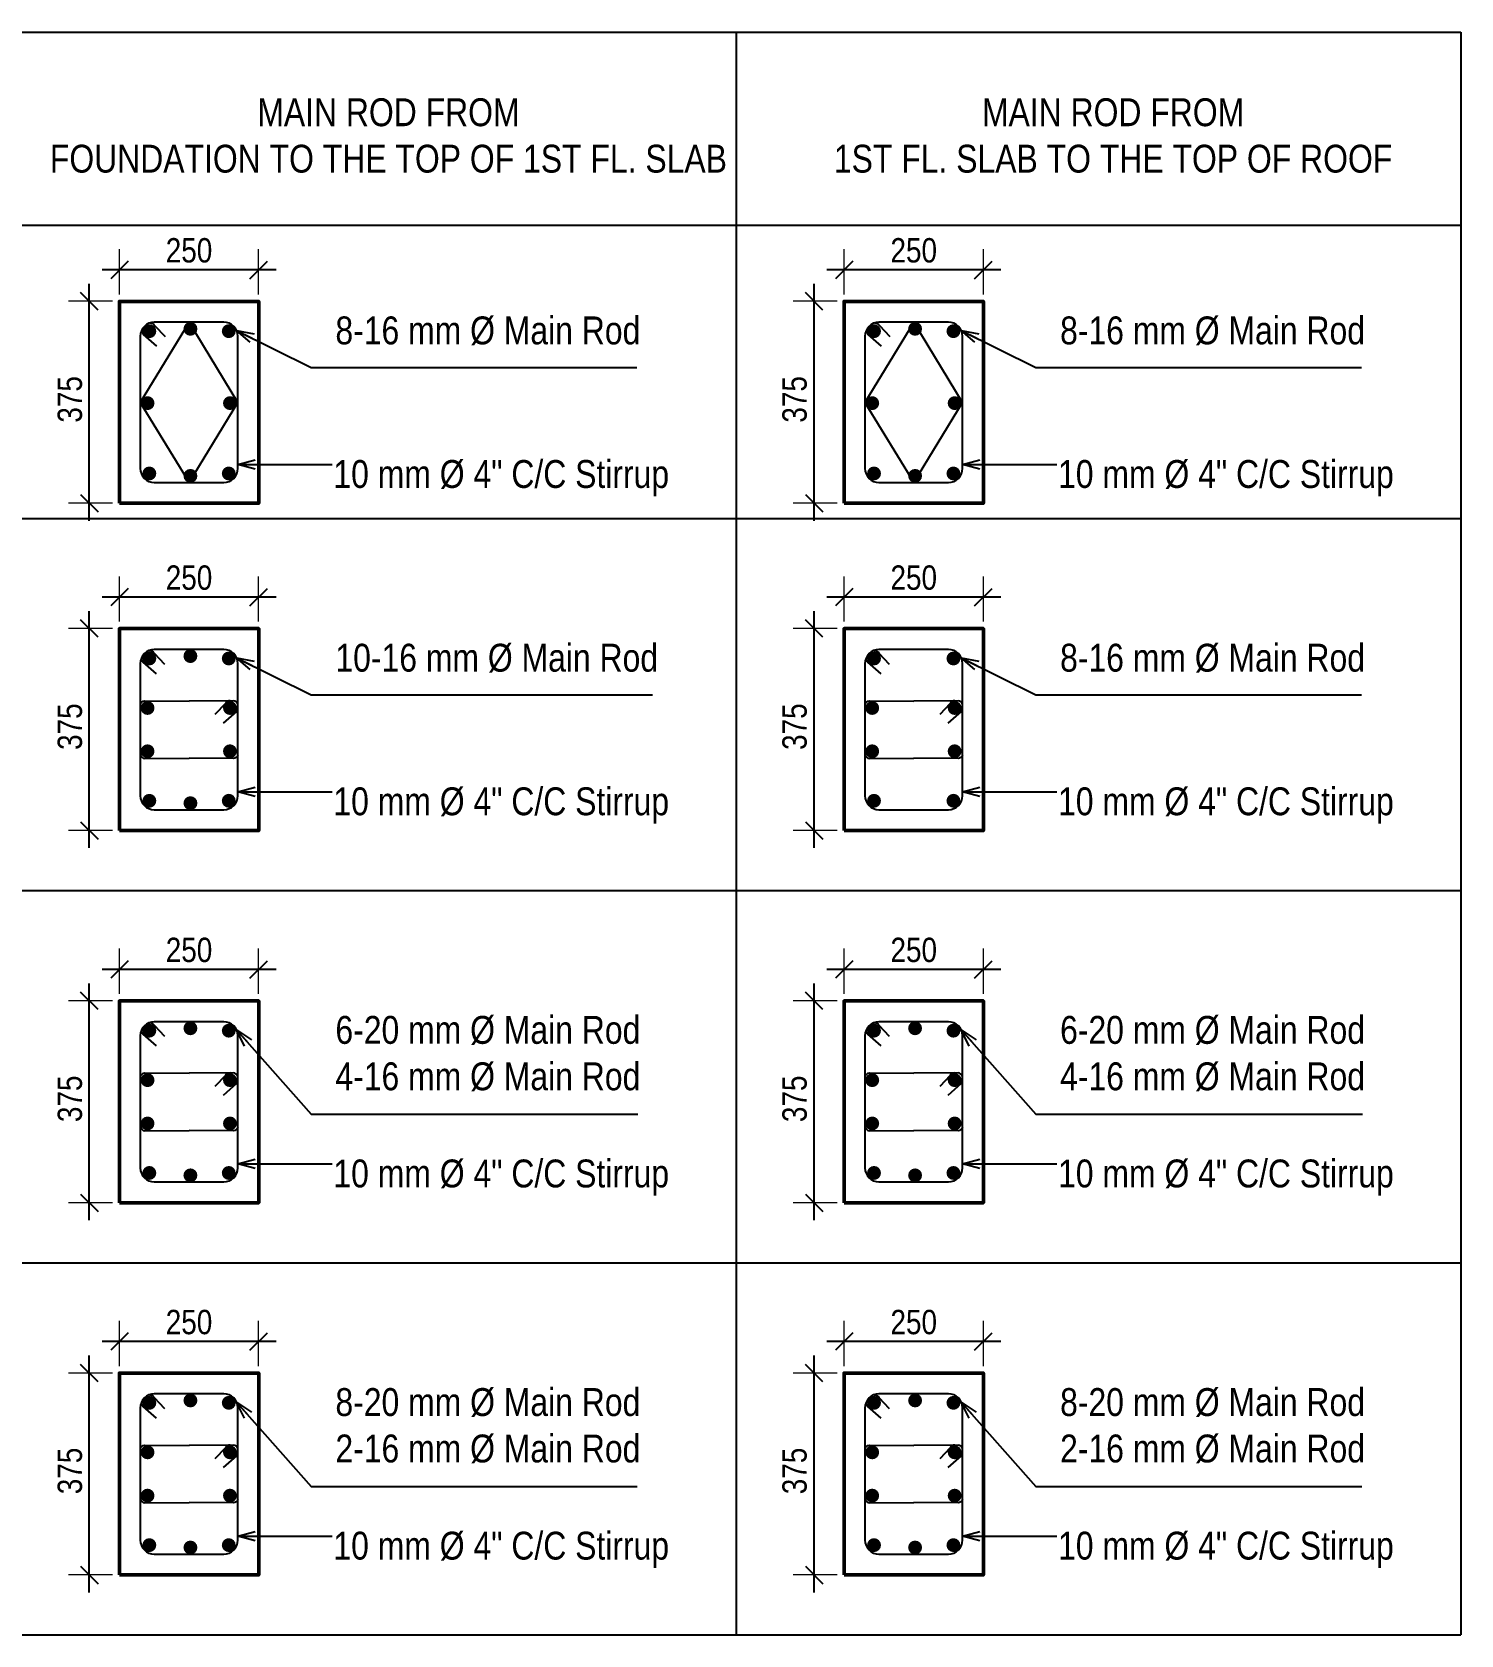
# Model space of a CAD drawing. Header units: inches. Extents: x -4010 to 65129, y -40138 to -1318.
# Drawn here: x 46991.6 to 47094.3, y -39032.2 to -38917.2 of the extents above; entities that cross this region are included whole.
import ezdxf

# ---------------------------------------------------------------- set-up
doc = ezdxf.new("R2010")
doc.units = ezdxf.units.IN
doc.header["$MEASUREMENT"] = 0
doc.header["$PDMODE"] = 99
doc.layers.add('Column', color=2, linetype='Continuous', lineweight=50)
doc.layers.add('DIM', color=7, linetype='Continuous', lineweight=15)
doc.layers.add('Rod', color=1, linetype='Continuous')
doc.layers.add('TEX', color=7, linetype='Continuous')
doc.styles.get("Standard").update_dxf_attribs({"font": 'ARIALN.TTF'})
doc.dimstyles.new('_20', dxfattribs={"dimscale": 0.25, "dimtxt": 7, "dimasz": 5, "dimexe": 6, "dimexo": 2, "dimgap": 2, "dimtad": 1, "dimdec": 1, "dimzin": 3, "dimdsep": 46, "dimlunit": 4, "dimtxsty": 'Standard', "dimblk": 'OBLIQUE', "dimcen": 0, "dimdle": 5, "dimclrt": 7, "dimazin": 0, "dimtfac": 0.0375, "dimtdec": 1, "dimtofl": 0, "dimtmove": 0, "dimatfit": 3, "dimldrblk": 'OPEN30', "dimfxl": 6, "dimtvp": 0.8, "dimtolj": 1, "dimtzin": 0, "dimlwe": -1, "dimarcsym": 0})

# ---------------------------------------------------------------- blocks, each defined once
blk = doc.blocks.new('_Oblique')
at = {"color": 0, "linetype": 'ByBlock', "lineweight": -2}
blk.add_line((-0.5, -0.5), (0.5, 0.5), dxfattribs=at)
blk = doc.blocks.new('*D1413')
at = {"layer": 'Defpoints', "color": 0}
for p in [(46995.76, -38959.99), (46997.92, -38959.99), (46997.92, -38974.49)]:
    blk.add_point(p, dxfattribs=at)
at = {"layer": 'DIM', "color": 0, "lineweight": -2}
blk.add_line((46995.76, -38975.74), (46995.76, -38958.74), dxfattribs=at)
at = {"layer": 'DIM', "color": 0}
for p, q in [((46997.42, -38959.99), (46994.26, -38959.99)), ((46997.42, -38974.49), (46994.26, -38974.49))]:
    blk.add_line(p, q, dxfattribs=at)
at = {"layer": 'DIM', "color": 0, "lineweight": -2, "xscale": 1.25, "yscale": 1.25, "zscale": 1.25}
for p, rotation in [((46995.76, -38959.99), 90), ((46995.76, -38974.49), 270)]:
    blk.add_blockref('_Oblique', p, dxfattribs=dict(at, rotation=rotation))
at = {"layer": 'DIM', "color": 7, "insert": (46994.37, -38967.03), "char_height": 1.75, "attachment_point": 5, "rotation": 90}
blk.add_mtext('\\A1;375', dxfattribs=at)
blk = doc.blocks.new('_Open30')
at = {"color": 0, "linetype": 'ByBlock', "lineweight": -2}
for p, q in [((-1, 0.268), (0, 0)), ((0, 0), (-1, -0.268)), ((0, 0), (-1, 0))]:
    blk.add_line(p, q, dxfattribs=at)
blk = doc.blocks.new('*D1425')
at = {"layer": 'Defpoints', "color": 0}
for p in [(46997.92, -38957.74), (46997.92, -38959.99), (47007.92, -38959.99)]:
    blk.add_point(p, dxfattribs=at)
at = {"layer": 'DIM', "color": 0}
for p, q in [((46997.92, -38959.49), (46997.92, -38956.24)), ((47007.92, -38959.49), (47007.92, -38956.24))]:
    blk.add_line(p, q, dxfattribs=at)
at = {"layer": 'DIM', "color": 0, "lineweight": -2}
blk.add_line((47009.17, -38957.74), (46996.67, -38957.74), dxfattribs=at)
at = {"layer": 'DIM', "color": 0, "lineweight": -2, "xscale": 1.25, "yscale": 1.25, "zscale": 1.25, "rotation": 180}
blk.add_blockref('_Oblique', (46997.92, -38957.74), dxfattribs=at)
at = {"layer": 'DIM', "color": 0, "lineweight": -2, "xscale": 1.25, "yscale": 1.25, "zscale": 1.25}
blk.add_blockref('_Oblique', (47007.92, -38957.74), dxfattribs=at)
at = {"layer": 'DIM', "color": 7, "insert": (47002.92, -38956.34), "char_height": 1.75, "attachment_point": 5}
blk.add_mtext('\\A1;250', dxfattribs=at)
blk = doc.blocks.new('*D1415')
at = {"layer": 'Defpoints', "color": 0}
for p in [(47047.81, -38959.99), (47049.97, -38959.99), (47049.97, -38974.49)]:
    blk.add_point(p, dxfattribs=at)
at = {"layer": 'DIM', "color": 0, "lineweight": -2}
blk.add_line((47047.81, -38975.74), (47047.81, -38958.74), dxfattribs=at)
at = {"layer": 'DIM', "color": 0}
for p, q in [((47049.47, -38959.99), (47046.31, -38959.99)), ((47049.47, -38974.49), (47046.31, -38974.49))]:
    blk.add_line(p, q, dxfattribs=at)
at = {"layer": 'DIM', "color": 0, "lineweight": -2, "xscale": 1.25, "yscale": 1.25, "zscale": 1.25}
for p, rotation in [((47047.81, -38959.99), 90), ((47047.81, -38974.49), 270)]:
    blk.add_blockref('_Oblique', p, dxfattribs=dict(at, rotation=rotation))
at = {"layer": 'DIM', "color": 7, "insert": (47046.42, -38967.03), "char_height": 1.75, "attachment_point": 5, "rotation": 90}
blk.add_mtext('\\A1;375', dxfattribs=at)
blk = doc.blocks.new('*D1427')
at = {"layer": 'Defpoints', "color": 0}
for p in [(47049.97, -38957.74), (47049.97, -38959.99), (47059.97, -38959.99)]:
    blk.add_point(p, dxfattribs=at)
at = {"layer": 'DIM', "color": 0}
for p, q in [((47049.97, -38959.49), (47049.97, -38956.24)), ((47059.97, -38959.49), (47059.97, -38956.24))]:
    blk.add_line(p, q, dxfattribs=at)
at = {"layer": 'DIM', "color": 0, "lineweight": -2}
blk.add_line((47061.22, -38957.74), (47048.72, -38957.74), dxfattribs=at)
at = {"layer": 'DIM', "color": 0, "lineweight": -2, "xscale": 1.25, "yscale": 1.25, "zscale": 1.25, "rotation": 180}
blk.add_blockref('_Oblique', (47049.97, -38957.74), dxfattribs=at)
at = {"layer": 'DIM', "color": 0, "lineweight": -2, "xscale": 1.25, "yscale": 1.25, "zscale": 1.25}
blk.add_blockref('_Oblique', (47059.97, -38957.74), dxfattribs=at)
at = {"layer": 'DIM', "color": 7, "insert": (47054.97, -38956.34), "char_height": 1.75, "attachment_point": 5}
blk.add_mtext('\\A1;250', dxfattribs=at)
blk = doc.blocks.new('*D1416')
at = {"layer": 'Defpoints', "color": 0}
for p in [(46995.76, -38986.72), (46997.92, -38986.72), (46997.92, -39001.22)]:
    blk.add_point(p, dxfattribs=at)
at = {"layer": 'DIM', "color": 0, "lineweight": -2}
blk.add_line((46995.76, -39002.47), (46995.76, -38985.47), dxfattribs=at)
at = {"layer": 'DIM', "color": 0}
for p, q in [((46997.42, -38986.72), (46994.26, -38986.72)), ((46997.42, -39001.22), (46994.26, -39001.22))]:
    blk.add_line(p, q, dxfattribs=at)
at = {"layer": 'DIM', "color": 0, "lineweight": -2, "xscale": 1.25, "yscale": 1.25, "zscale": 1.25}
for p, rotation in [((46995.76, -38986.72), 90), ((46995.76, -39001.22), 270)]:
    blk.add_blockref('_Oblique', p, dxfattribs=dict(at, rotation=rotation))
at = {"layer": 'DIM', "color": 7, "insert": (46994.37, -38993.75), "char_height": 1.75, "attachment_point": 5, "rotation": 90}
blk.add_mtext('\\A1;375', dxfattribs=at)
blk = doc.blocks.new('*D1428')
at = {"layer": 'Defpoints', "color": 0}
for p in [(46997.92, -38984.46), (46997.92, -38986.72), (47007.92, -38986.72)]:
    blk.add_point(p, dxfattribs=at)
at = {"layer": 'DIM', "color": 0}
for p, q in [((46997.92, -38986.22), (46997.92, -38982.96)), ((47007.92, -38986.22), (47007.92, -38982.96))]:
    blk.add_line(p, q, dxfattribs=at)
at = {"layer": 'DIM', "color": 0, "lineweight": -2}
blk.add_line((47009.17, -38984.46), (46996.67, -38984.46), dxfattribs=at)
at = {"layer": 'DIM', "color": 0, "lineweight": -2, "xscale": 1.25, "yscale": 1.25, "zscale": 1.25, "rotation": 180}
blk.add_blockref('_Oblique', (46997.92, -38984.46), dxfattribs=at)
at = {"layer": 'DIM', "color": 0, "lineweight": -2, "xscale": 1.25, "yscale": 1.25, "zscale": 1.25}
blk.add_blockref('_Oblique', (47007.92, -38984.46), dxfattribs=at)
at = {"layer": 'DIM', "color": 7, "insert": (47002.92, -38983.07), "char_height": 1.75, "attachment_point": 5}
blk.add_mtext('\\A1;250', dxfattribs=at)
blk = doc.blocks.new('*D1418')
at = {"layer": 'Defpoints', "color": 0}
for p in [(46995.76, -38936.49), (46997.92, -38936.49), (46997.92, -38950.99)]:
    blk.add_point(p, dxfattribs=at)
at = {"layer": 'DIM', "color": 0, "lineweight": -2}
blk.add_line((46995.76, -38952.24), (46995.76, -38935.24), dxfattribs=at)
at = {"layer": 'DIM', "color": 0}
for p, q in [((46997.42, -38936.49), (46994.26, -38936.49)), ((46997.42, -38950.99), (46994.26, -38950.99))]:
    blk.add_line(p, q, dxfattribs=at)
at = {"layer": 'DIM', "color": 0, "lineweight": -2, "xscale": 1.25, "yscale": 1.25, "zscale": 1.25}
for p, rotation in [((46995.76, -38936.49), 90), ((46995.76, -38950.99), 270)]:
    blk.add_blockref('_Oblique', p, dxfattribs=dict(at, rotation=rotation))
at = {"layer": 'DIM', "color": 7, "insert": (46994.37, -38943.53), "char_height": 1.75, "attachment_point": 5, "rotation": 90}
blk.add_mtext('\\A1;375', dxfattribs=at)
blk = doc.blocks.new('*D1430')
at = {"layer": 'Defpoints', "color": 0}
for p in [(46997.92, -38934.24), (46997.92, -38936.49), (47007.92, -38936.49)]:
    blk.add_point(p, dxfattribs=at)
at = {"layer": 'DIM', "color": 0}
for p, q in [((46997.92, -38935.99), (46997.92, -38932.74)), ((47007.92, -38935.99), (47007.92, -38932.74))]:
    blk.add_line(p, q, dxfattribs=at)
at = {"layer": 'DIM', "color": 0, "lineweight": -2}
blk.add_line((47009.17, -38934.24), (46996.67, -38934.24), dxfattribs=at)
at = {"layer": 'DIM', "color": 0, "lineweight": -2, "xscale": 1.25, "yscale": 1.25, "zscale": 1.25, "rotation": 180}
blk.add_blockref('_Oblique', (46997.92, -38934.24), dxfattribs=at)
at = {"layer": 'DIM', "color": 0, "lineweight": -2, "xscale": 1.25, "yscale": 1.25, "zscale": 1.25}
blk.add_blockref('_Oblique', (47007.92, -38934.24), dxfattribs=at)
at = {"layer": 'DIM', "color": 7, "insert": (47002.92, -38932.84), "char_height": 1.75, "attachment_point": 5}
blk.add_mtext('\\A1;250', dxfattribs=at)
blk = doc.blocks.new('*D1420')
at = {"layer": 'Defpoints', "color": 0}
for p in [(47047.81, -38936.49), (47049.97, -38936.49), (47049.97, -38950.99)]:
    blk.add_point(p, dxfattribs=at)
at = {"layer": 'DIM', "color": 0, "lineweight": -2}
blk.add_line((47047.81, -38952.24), (47047.81, -38935.24), dxfattribs=at)
at = {"layer": 'DIM', "color": 0}
for p, q in [((47049.47, -38936.49), (47046.31, -38936.49)), ((47049.47, -38950.99), (47046.31, -38950.99))]:
    blk.add_line(p, q, dxfattribs=at)
at = {"layer": 'DIM', "color": 0, "lineweight": -2, "xscale": 1.25, "yscale": 1.25, "zscale": 1.25}
for p, rotation in [((47047.81, -38936.49), 90), ((47047.81, -38950.99), 270)]:
    blk.add_blockref('_Oblique', p, dxfattribs=dict(at, rotation=rotation))
at = {"layer": 'DIM', "color": 7, "insert": (47046.42, -38943.53), "char_height": 1.75, "attachment_point": 5, "rotation": 90}
blk.add_mtext('\\A1;375', dxfattribs=at)
blk = doc.blocks.new('*D1432')
at = {"layer": 'Defpoints', "color": 0}
for p in [(47049.97, -38934.24), (47049.97, -38936.49), (47059.97, -38936.49)]:
    blk.add_point(p, dxfattribs=at)
at = {"layer": 'DIM', "color": 0}
for p, q in [((47049.97, -38935.99), (47049.97, -38932.74)), ((47059.97, -38935.99), (47059.97, -38932.74))]:
    blk.add_line(p, q, dxfattribs=at)
at = {"layer": 'DIM', "color": 0, "lineweight": -2}
blk.add_line((47061.22, -38934.24), (47048.72, -38934.24), dxfattribs=at)
at = {"layer": 'DIM', "color": 0, "lineweight": -2, "xscale": 1.25, "yscale": 1.25, "zscale": 1.25, "rotation": 180}
blk.add_blockref('_Oblique', (47049.97, -38934.24), dxfattribs=at)
at = {"layer": 'DIM', "color": 0, "lineweight": -2, "xscale": 1.25, "yscale": 1.25, "zscale": 1.25}
blk.add_blockref('_Oblique', (47059.97, -38934.24), dxfattribs=at)
at = {"layer": 'DIM', "color": 7, "insert": (47054.97, -38932.84), "char_height": 1.75, "attachment_point": 5}
blk.add_mtext('\\A1;250', dxfattribs=at)
blk = doc.blocks.new('*D1421')
at = {"layer": 'Defpoints', "color": 0}
for p in [(47047.81, -38986.72), (47049.97, -38986.72), (47049.97, -39001.22)]:
    blk.add_point(p, dxfattribs=at)
at = {"layer": 'DIM', "color": 0, "lineweight": -2}
blk.add_line((47047.81, -39002.47), (47047.81, -38985.47), dxfattribs=at)
at = {"layer": 'DIM', "color": 0}
for p, q in [((47049.47, -38986.72), (47046.31, -38986.72)), ((47049.47, -39001.22), (47046.31, -39001.22))]:
    blk.add_line(p, q, dxfattribs=at)
at = {"layer": 'DIM', "color": 0, "lineweight": -2, "xscale": 1.25, "yscale": 1.25, "zscale": 1.25}
for p, rotation in [((47047.81, -38986.72), 90), ((47047.81, -39001.22), 270)]:
    blk.add_blockref('_Oblique', p, dxfattribs=dict(at, rotation=rotation))
at = {"layer": 'DIM', "color": 7, "insert": (47046.42, -38993.75), "char_height": 1.75, "attachment_point": 5, "rotation": 90}
blk.add_mtext('\\A1;375', dxfattribs=at)
blk = doc.blocks.new('*D1433')
at = {"layer": 'Defpoints', "color": 0}
for p in [(47049.97, -38984.46), (47049.97, -38986.72), (47059.97, -38986.72)]:
    blk.add_point(p, dxfattribs=at)
at = {"layer": 'DIM', "color": 0}
for p, q in [((47049.97, -38986.22), (47049.97, -38982.96)), ((47059.97, -38986.22), (47059.97, -38982.96))]:
    blk.add_line(p, q, dxfattribs=at)
at = {"layer": 'DIM', "color": 0, "lineweight": -2}
blk.add_line((47061.22, -38984.46), (47048.72, -38984.46), dxfattribs=at)
at = {"layer": 'DIM', "color": 0, "lineweight": -2, "xscale": 1.25, "yscale": 1.25, "zscale": 1.25, "rotation": 180}
blk.add_blockref('_Oblique', (47049.97, -38984.46), dxfattribs=at)
at = {"layer": 'DIM', "color": 0, "lineweight": -2, "xscale": 1.25, "yscale": 1.25, "zscale": 1.25}
blk.add_blockref('_Oblique', (47059.97, -38984.46), dxfattribs=at)
at = {"layer": 'DIM', "color": 7, "insert": (47054.97, -38983.07), "char_height": 1.75, "attachment_point": 5}
blk.add_mtext('\\A1;250', dxfattribs=at)
blk = doc.blocks.new('*D1422')
at = {"layer": 'Defpoints', "color": 0}
for p in [(46995.76, -39013.44), (46997.92, -39013.44), (46997.92, -39027.94)]:
    blk.add_point(p, dxfattribs=at)
at = {"layer": 'DIM', "color": 0, "lineweight": -2}
blk.add_line((46995.76, -39029.19), (46995.76, -39012.19), dxfattribs=at)
at = {"layer": 'DIM', "color": 0}
for p, q in [((46997.42, -39013.44), (46994.26, -39013.44)), ((46997.42, -39027.94), (46994.26, -39027.94))]:
    blk.add_line(p, q, dxfattribs=at)
at = {"layer": 'DIM', "color": 0, "lineweight": -2, "xscale": 1.25, "yscale": 1.25, "zscale": 1.25}
for p, rotation in [((46995.76, -39013.44), 90), ((46995.76, -39027.94), 270)]:
    blk.add_blockref('_Oblique', p, dxfattribs=dict(at, rotation=rotation))
at = {"layer": 'DIM', "color": 7, "insert": (46994.37, -39020.47), "char_height": 1.75, "attachment_point": 5, "rotation": 90}
blk.add_mtext('\\A1;375', dxfattribs=at)
blk = doc.blocks.new('*D1434')
at = {"layer": 'Defpoints', "color": 0}
for p in [(46997.92, -39011.18), (46997.92, -39013.44), (47007.92, -39013.44)]:
    blk.add_point(p, dxfattribs=at)
at = {"layer": 'DIM', "color": 0}
for p, q in [((46997.92, -39012.94), (46997.92, -39009.68)), ((47007.92, -39012.94), (47007.92, -39009.68))]:
    blk.add_line(p, q, dxfattribs=at)
at = {"layer": 'DIM', "color": 0, "lineweight": -2}
blk.add_line((47009.17, -39011.18), (46996.67, -39011.18), dxfattribs=at)
at = {"layer": 'DIM', "color": 0, "lineweight": -2, "xscale": 1.25, "yscale": 1.25, "zscale": 1.25, "rotation": 180}
blk.add_blockref('_Oblique', (46997.92, -39011.18), dxfattribs=at)
at = {"layer": 'DIM', "color": 0, "lineweight": -2, "xscale": 1.25, "yscale": 1.25, "zscale": 1.25}
blk.add_blockref('_Oblique', (47007.92, -39011.18), dxfattribs=at)
at = {"layer": 'DIM', "color": 7, "insert": (47002.92, -39009.79), "char_height": 1.75, "attachment_point": 5}
blk.add_mtext('\\A1;250', dxfattribs=at)
blk = doc.blocks.new('*D1424')
at = {"layer": 'Defpoints', "color": 0}
for p in [(47047.81, -39013.44), (47049.97, -39013.44), (47049.97, -39027.94)]:
    blk.add_point(p, dxfattribs=at)
at = {"layer": 'DIM', "color": 0, "lineweight": -2}
blk.add_line((47047.81, -39029.19), (47047.81, -39012.19), dxfattribs=at)
at = {"layer": 'DIM', "color": 0}
for p, q in [((47049.47, -39013.44), (47046.31, -39013.44)), ((47049.47, -39027.94), (47046.31, -39027.94))]:
    blk.add_line(p, q, dxfattribs=at)
at = {"layer": 'DIM', "color": 0, "lineweight": -2, "xscale": 1.25, "yscale": 1.25, "zscale": 1.25}
for p, rotation in [((47047.81, -39013.44), 90), ((47047.81, -39027.94), 270)]:
    blk.add_blockref('_Oblique', p, dxfattribs=dict(at, rotation=rotation))
at = {"layer": 'DIM', "color": 7, "insert": (47046.42, -39020.47), "char_height": 1.75, "attachment_point": 5, "rotation": 90}
blk.add_mtext('\\A1;375', dxfattribs=at)
blk = doc.blocks.new('*D1436')
at = {"layer": 'Defpoints', "color": 0}
for p in [(47049.97, -39011.18), (47049.97, -39013.44), (47059.97, -39013.44)]:
    blk.add_point(p, dxfattribs=at)
at = {"layer": 'DIM', "color": 0}
for p, q in [((47049.97, -39012.94), (47049.97, -39009.68)), ((47059.97, -39012.94), (47059.97, -39009.68))]:
    blk.add_line(p, q, dxfattribs=at)
at = {"layer": 'DIM', "color": 0, "lineweight": -2}
blk.add_line((47061.22, -39011.18), (47048.72, -39011.18), dxfattribs=at)
at = {"layer": 'DIM', "color": 0, "lineweight": -2, "xscale": 1.25, "yscale": 1.25, "zscale": 1.25, "rotation": 180}
blk.add_blockref('_Oblique', (47049.97, -39011.18), dxfattribs=at)
at = {"layer": 'DIM', "color": 0, "lineweight": -2, "xscale": 1.25, "yscale": 1.25, "zscale": 1.25}
blk.add_blockref('_Oblique', (47059.97, -39011.18), dxfattribs=at)
at = {"layer": 'DIM', "color": 7, "insert": (47054.97, -39009.79), "char_height": 1.75, "attachment_point": 5}
blk.add_mtext('\\A1;250', dxfattribs=at)

msp = doc.modelspace()

# ---------------------------------------------------------------- hatches: boundary and pattern name
at = {"layer": 'Rod'}
for points in [[(47000.57, -38938.636, -1), (46999.57, -38938.636, -1)], [(47002.52, -38938.464, -1), (47003.52, -38938.464, -1)], [(47005.274, -38938.636, 1), (47006.274, -38938.636, 1)], [(47052.617, -38938.636, -1), (47051.617, -38938.636, -1)], [(47054.567, -38938.464, -1), (47055.567, -38938.464, -1)], [(47057.321, -38938.636, 1), (47058.321, -38938.636, 1)], [(47000.441, -38943.801, 1), (46999.441, -38943.801, 1)], [(47005.36, -38943.801, -1), (47006.36, -38943.801, -1)], [(47052.488, -38943.801, 1), (47051.488, -38943.801, 1)], [(47057.407, -38943.801, -1), (47058.407, -38943.801, -1)], [(47000.57, -38948.851, 1), (46999.57, -38948.851, 1)], [(47002.52, -38949.024, 1), (47003.52, -38949.024, 1)], [(47005.274, -38948.851, -1), (47006.274, -38948.851, -1)], [(47052.617, -38948.851, 1), (47051.617, -38948.851, 1)], [(47054.567, -38949.024, 1), (47055.567, -38949.024, 1)], [(47057.321, -38948.851, -1), (47058.321, -38948.851, -1)], [(47000.57, -38962.136, -1), (46999.57, -38962.136, -1)], [(47002.52, -38961.963, -1), (47003.52, -38961.963, -1)], [(47005.274, -38962.136, 1), (47006.274, -38962.136, 1)], [(47052.617, -38962.136, -1), (47051.617, -38962.136, -1)], [(47057.321, -38962.136, 1), (47058.321, -38962.136, 1)], [(47000.441, -38965.689, 1), (46999.441, -38965.689, 1)], [(47005.36, -38965.689, -1), (47006.36, -38965.689, -1)], [(47052.488, -38965.689, 1), (47051.488, -38965.689, 1)], [(47057.407, -38965.689, -1), (47058.407, -38965.689, -1)], [(47000.441, -38968.798, -1), (46999.441, -38968.798, -1)], [(47005.36, -38968.798, 1), (47006.36, -38968.798, 1)], [(47052.488, -38968.798, -1), (47051.488, -38968.798, -1)], [(47057.407, -38968.798, 1), (47058.407, -38968.798, 1)], [(47000.57, -38972.351, 1), (46999.57, -38972.351, 1)], [(47002.52, -38972.524, 1), (47003.52, -38972.524, 1)], [(47005.274, -38972.351, -1), (47006.274, -38972.351, -1)], [(47052.617, -38972.351, 1), (47051.617, -38972.351, 1)], [(47057.321, -38972.351, -1), (47058.321, -38972.351, -1)], [(47000.57, -38988.858, -1), (46999.57, -38988.858, -1)], [(47002.52, -38988.685, -1), (47003.52, -38988.685, -1)], [(47005.274, -38988.858, 1), (47006.274, -38988.858, 1)], [(47052.617, -38988.858, -1), (47051.617, -38988.858, -1)], [(47054.567, -38988.685, -1), (47055.567, -38988.685, -1)], [(47057.321, -38988.858, 1), (47058.321, -38988.858, 1)], [(47000.441, -38992.411, 1), (46999.441, -38992.411, 1)], [(47005.36, -38992.411, -1), (47006.36, -38992.411, -1)], [(47052.488, -38992.411, 1), (47051.488, -38992.411, 1)], [(47057.407, -38992.411, -1), (47058.407, -38992.411, -1)], [(47000.441, -38995.52, -1), (46999.441, -38995.52, -1)], [(47005.36, -38995.52, 1), (47006.36, -38995.52, 1)], [(47052.488, -38995.52, -1), (47051.488, -38995.52, -1)], [(47057.407, -38995.52, 1), (47058.407, -38995.52, 1)], [(47000.57, -38999.073, 1), (46999.57, -38999.073, 1)], [(47002.52, -38999.246, 1), (47003.52, -38999.246, 1)], [(47005.274, -38999.073, -1), (47006.274, -38999.073, -1)], [(47052.617, -38999.073, 1), (47051.617, -38999.073, 1)], [(47054.567, -38999.246, 1), (47055.567, -38999.246, 1)], [(47057.321, -38999.073, -1), (47058.321, -38999.073, -1)], [(47000.57, -39015.58, -1), (46999.57, -39015.58, -1)], [(47002.52, -39015.408, -1), (47003.52, -39015.408, -1)], [(47005.274, -39015.58, 1), (47006.274, -39015.58, 1)], [(47052.617, -39015.58, -1), (47051.617, -39015.58, -1)], [(47054.567, -39015.408, -1), (47055.567, -39015.408, -1)], [(47057.321, -39015.58, 1), (47058.321, -39015.58, 1)], [(47000.441, -39019.133, 1), (46999.441, -39019.133, 1)], [(47005.36, -39019.133, -1), (47006.36, -39019.133, -1)], [(47052.488, -39019.133, 1), (47051.488, -39019.133, 1)], [(47057.407, -39019.133, -1), (47058.407, -39019.133, -1)], [(47000.441, -39022.242, -1), (46999.441, -39022.242, -1)], [(47005.36, -39022.242, 1), (47006.36, -39022.242, 1)], [(47052.488, -39022.242, -1), (47051.488, -39022.242, -1)], [(47057.407, -39022.242, 1), (47058.407, -39022.242, 1)], [(47000.57, -39025.795, 1), (46999.57, -39025.795, 1)], [(47002.52, -39025.968, 1), (47003.52, -39025.968, 1)], [(47005.274, -39025.795, -1), (47006.274, -39025.795, -1)], [(47052.617, -39025.795, 1), (47051.617, -39025.795, 1)], [(47054.567, -39025.968, 1), (47055.567, -39025.968, 1)], [(47057.321, -39025.795, -1), (47058.321, -39025.795, -1)]]:
    msp.add_hatch(color=256, dxfattribs=at).paths.add_polyline_path(points)

# ---------------------------------------------------------------- linework, layer by layer
at = {"layer": 'Column'}
for points in [[(46997.922, -38950.994), (47007.922, -38950.994), (47007.922, -38936.494), (46997.922, -38936.494)], [(47049.969, -38950.994), (47059.969, -38950.994), (47059.969, -38936.494), (47049.969, -38936.494)], [(46997.922, -38974.493), (47007.922, -38974.493), (47007.922, -38959.993), (46997.922, -38959.993)], [(47049.969, -38974.493), (47059.969, -38974.493), (47059.969, -38959.993), (47049.969, -38959.993)], [(46997.922, -39001.216), (47007.922, -39001.216), (47007.922, -38986.716), (46997.922, -38986.716)], [(47049.969, -39001.216), (47059.969, -39001.216), (47059.969, -38986.716), (47049.969, -38986.716)], [(46997.922, -39027.938), (47007.922, -39027.938), (47007.922, -39013.438), (46997.922, -39013.438)], [(47049.969, -39027.938), (47059.969, -39027.938), (47059.969, -39013.438), (47049.969, -39013.438)]]:
    msp.add_lwpolyline(points, close=True, dxfattribs=at)
at = {"layer": 'Rod'}
for p, q in [((47002.922, -38937.994), (46999.422, -38943.744)), ((47006.422, -38943.744), (47002.922, -38937.994)), ((47054.969, -38937.994), (47051.469, -38943.744)), ((47058.469, -38943.744), (47054.969, -38937.994)), ((46999.422, -38943.744), (47002.922, -38949.494)), ((47002.922, -38949.494), (47006.422, -38943.744)), ((47051.469, -38943.744), (47054.969, -38949.494)), ((47054.969, -38949.494), (47058.469, -38943.744))]:
    msp.add_line(p, q, dxfattribs=at)
for points in [[(47000.422, -38949.494), (47005.422, -38949.494, 0.4142136), (47006.422, -38948.494), (47006.422, -38938.994, 0.4142136), (47005.422, -38937.994), (47000.422, -38937.994, 0.4142136), (46999.422, -38938.994), (46999.422, -38948.494, 0.4142136)], [(47052.469, -38949.494), (47057.469, -38949.494, 0.4142136), (47058.469, -38948.494), (47058.469, -38938.994, 0.4142136), (47057.469, -38937.994), (47052.469, -38937.994, 0.4142136), (47051.469, -38938.994), (47051.469, -38948.494, 0.4142136)], [(47000.422, -38972.993), (47005.422, -38972.993, 0.4142136), (47006.422, -38971.993), (47006.422, -38962.493, 0.4142136), (47005.422, -38961.493), (47000.422, -38961.493, 0.4142136), (46999.422, -38962.493), (46999.422, -38971.993, 0.4142136)], [(47052.469, -38972.993), (47057.469, -38972.993, 0.4142136), (47058.469, -38971.993), (47058.469, -38962.493, 0.4142136), (47057.469, -38961.493), (47052.469, -38961.493, 0.4142136), (47051.469, -38962.493), (47051.469, -38971.993, 0.4142136)], [(47000.422, -38999.716), (47005.422, -38999.716, 0.4142136), (47006.422, -38998.716), (47006.422, -38989.216, 0.4142136), (47005.422, -38988.216), (47000.422, -38988.216, 0.4142136), (46999.422, -38989.216), (46999.422, -38998.716, 0.4142136)], [(47052.469, -38999.716), (47057.469, -38999.716, 0.4142136), (47058.469, -38998.716), (47058.469, -38989.216, 0.4142136), (47057.469, -38988.216), (47052.469, -38988.216, 0.4142136), (47051.469, -38989.216), (47051.469, -38998.716, 0.4142136)], [(47000.422, -39026.438), (47005.422, -39026.438, 0.4142136), (47006.422, -39025.438), (47006.422, -39015.938, 0.4142136), (47005.422, -39014.938), (47000.422, -39014.938, 0.4142136), (46999.422, -39015.938), (46999.422, -39025.438, 0.4142136)], [(47052.469, -39026.438), (47057.469, -39026.438, 0.4142136), (47058.469, -39025.438), (47058.469, -39015.938, 0.4142136), (47057.469, -39014.938), (47052.469, -39014.938, 0.4142136), (47051.469, -39015.938), (47051.469, -39025.438, 0.4142136)]]:
    msp.add_lwpolyline(points, format="xyb", close=True, dxfattribs=at)
for points in [[(47000.105, -38938.046, -0.3032581), (47000.452, -38938.235), (47001.203, -38939.027)], [(47052.152, -38938.046, -0.3032581), (47052.499, -38938.235), (47053.25, -38939.027)], [(46999.617, -38938.471, 0.2624441), (46999.637, -38938.874), (47000.586, -38939.719)], [(47051.664, -38938.471, 0.2624441), (47051.684, -38938.874), (47052.633, -38939.719)], [(46999.583, -38961.986, 0.2624441), (46999.604, -38962.388), (47000.553, -38963.234)], [(47000.072, -38961.561, -0.3032581), (47000.418, -38961.75), (47001.169, -38962.541)], [(47051.63, -38961.986, 0.2624441), (47051.651, -38962.388), (47052.6, -38963.234)], [(47052.119, -38961.561, -0.3032581), (47052.465, -38961.75), (47053.216, -38962.541)], [(46999.429, -38965.418, -0.3032581), (46999.736, -38965.17), (47002.922, -38965.192)], [(47006.415, -38965.418, 0.3032581), (47006.108, -38965.17), (47002.922, -38965.192)], [(47005.882, -38965.17, 0.3032581), (47005.536, -38965.36), (47004.785, -38966.151)], [(47006.341, -38965.535, -0.2624441), (47006.32, -38965.938), (47005.371, -38966.783)], [(47051.476, -38965.418, -0.3032581), (47051.783, -38965.17), (47054.969, -38965.192)], [(47058.462, -38965.418, 0.3032581), (47058.155, -38965.17), (47054.969, -38965.192)], [(47057.929, -38965.17, 0.3032581), (47057.583, -38965.36), (47056.832, -38966.151)], [(47058.388, -38965.535, -0.2624441), (47058.367, -38965.938), (47057.418, -38966.783)], [(46999.429, -38969.069, 0.3032581), (46999.736, -38969.317), (47002.922, -38969.295)], [(47006.415, -38969.069, -0.3032581), (47006.108, -38969.317), (47002.922, -38969.295)], [(47051.476, -38969.069, 0.3032581), (47051.783, -38969.317), (47054.969, -38969.295)], [(47058.462, -38969.069, -0.3032581), (47058.155, -38969.317), (47054.969, -38969.295)], [(46999.583, -38988.708, 0.2624441), (46999.604, -38989.11), (47000.553, -38989.956)], [(47000.072, -38988.283, -0.3032581), (47000.418, -38988.472), (47001.169, -38989.263)], [(47051.63, -38988.708, 0.2624441), (47051.651, -38989.11), (47052.6, -38989.956)], [(47052.119, -38988.283, -0.3032581), (47052.465, -38988.472), (47053.216, -38989.263)], [(46999.429, -38992.14, -0.3032581), (46999.736, -38991.892), (47002.922, -38991.914)], [(47006.415, -38992.14, 0.3032581), (47006.108, -38991.892), (47002.922, -38991.914)], [(47005.882, -38991.892, 0.3032581), (47005.536, -38992.082), (47004.785, -38992.873)], [(47006.341, -38992.258, -0.2624441), (47006.32, -38992.66), (47005.371, -38993.505)], [(47051.476, -38992.14, -0.3032581), (47051.783, -38991.892), (47054.969, -38991.914)], [(47058.462, -38992.14, 0.3032581), (47058.155, -38991.892), (47054.969, -38991.914)], [(47057.929, -38991.892, 0.3032581), (47057.583, -38992.082), (47056.832, -38992.873)], [(47058.388, -38992.258, -0.2624441), (47058.367, -38992.66), (47057.418, -38993.505)], [(46999.429, -38995.791, 0.3032581), (46999.736, -38996.039), (47002.922, -38996.017)], [(47006.415, -38995.791, -0.3032581), (47006.108, -38996.039), (47002.922, -38996.017)], [(47051.476, -38995.791, 0.3032581), (47051.783, -38996.039), (47054.969, -38996.017)], [(47058.462, -38995.791, -0.3032581), (47058.155, -38996.039), (47054.969, -38996.017)], [(47000.072, -39015.005, -0.3032581), (47000.418, -39015.194), (47001.169, -39015.985)], [(47052.119, -39015.005, -0.3032581), (47052.465, -39015.194), (47053.216, -39015.985)], [(46999.583, -39015.43, 0.2624441), (46999.604, -39015.832), (47000.553, -39016.678)], [(47051.63, -39015.43, 0.2624441), (47051.651, -39015.832), (47052.6, -39016.678)], [(46999.429, -39018.862, -0.3032581), (46999.736, -39018.614), (47002.922, -39018.636)], [(47006.415, -39018.862, 0.3032581), (47006.108, -39018.614), (47002.922, -39018.636)], [(47005.882, -39018.614, 0.3032581), (47005.536, -39018.804), (47004.785, -39019.595)], [(47051.476, -39018.862, -0.3032581), (47051.783, -39018.614), (47054.969, -39018.636)], [(47058.462, -39018.862, 0.3032581), (47058.155, -39018.614), (47054.969, -39018.636)], [(47057.929, -39018.614, 0.3032581), (47057.583, -39018.804), (47056.832, -39019.595)], [(47006.341, -39018.98, -0.2624441), (47006.32, -39019.382), (47005.371, -39020.227)], [(47058.388, -39018.98, -0.2624441), (47058.367, -39019.382), (47057.418, -39020.227)], [(46999.429, -39022.513, 0.3032581), (46999.736, -39022.761), (47002.922, -39022.739)], [(47006.415, -39022.513, -0.3032581), (47006.108, -39022.761), (47002.922, -39022.739)], [(47051.476, -39022.513, 0.3032581), (47051.783, -39022.761), (47054.969, -39022.739)], [(47058.462, -39022.513, -0.3032581), (47058.155, -39022.761), (47054.969, -39022.739)]]:
    msp.add_lwpolyline(points, format="xyb", dxfattribs=at)
at = {"layer": 'TEX'}
for p, q in [((46919.824, -38917.158), (47042.224, -38917.158)), ((46971.871, -38917.158), (47094.271, -38917.158)), ((47042.224, -38917.158), (47042.224, -38931.027)), ((47042.224, -38917.158), (47042.224, -38931.027)), ((47094.271, -38917.158), (47094.271, -38931.027)), ((47094.271, -38917.158), (47094.271, -38931.027)), ((47094.271, -38917.158), (47094.271, -38931.027)), ((46919.824, -38931.027), (47042.224, -38931.027)), ((46919.824, -38931.027), (47042.224, -38931.027)), ((46971.871, -38931.027), (47094.271, -38931.027)), ((46971.871, -38931.027), (47094.271, -38931.027)), ((47042.224, -38931.027), (47042.224, -39005.522)), ((47042.224, -38931.027), (47042.224, -39032.244)), ((47094.271, -38931.027), (47094.271, -39005.522)), ((47094.271, -38931.027), (47094.271, -39005.522)), ((47094.271, -38931.027), (47094.271, -39032.244)), ((46919.824, -38952.078), (47042.224, -38952.078)), ((46919.824, -38952.078), (47042.224, -38952.078)), ((46971.871, -38952.078), (47094.271, -38952.078)), ((46971.871, -38952.078), (47094.271, -38952.078)), ((46919.824, -38978.8), (47042.224, -38978.8)), ((46919.824, -38978.8), (47042.224, -38978.8)), ((46919.824, -38978.8), (47042.224, -38978.8)), ((46971.871, -38978.8), (47094.271, -38978.8)), ((46971.871, -38978.8), (47094.271, -38978.8)), ((46971.871, -38978.8), (47094.271, -38978.8)), ((46919.824, -39005.522), (47042.224, -39005.522)), ((46971.871, -39005.522), (47094.271, -39005.522)), ((46919.824, -39032.244), (47042.224, -39032.244)), ((46971.871, -39032.244), (47094.271, -39032.244))]:
    msp.add_line(p, q, dxfattribs=at)

# ---------------------------------------------------------------- texts
at = {"layer": 'TEX', "char_height": 2}
for s, insert, width, attachment_point in [('MAIN ROD FROM\\PFOUNDATION TO THE TOP OF 1ST FL. SLAB', (47017.24, -38924.596), 57.9349, 5), ('MAIN ROD FROM\\P1ST FL. SLAB TO THE TOP OF ROOF', (47069.287, -38924.596), 57.9349, 5), ('8-16 mm Ø Main Rod', (47013.434, -38937.579), 29.41889, 1), ('8-16 mm Ø Main Rod', (47065.481, -38937.579), 29.41889, 1), ('10 mm Ø 4" C/C Stirrup', (47013.289, -38947.889), 38.12995, 1), ('10 mm Ø 4" C/C Stirrup', (47065.336, -38947.889), 38.12995, 1), ('10-16 mm Ø Main Rod', (47013.434, -38961.079), 29.41889, 1), ('8-16 mm Ø Main Rod', (47065.481, -38961.079), 29.41889, 1), ('10 mm Ø 4" C/C Stirrup', (47013.289, -38971.389), 38.12995, 1), ('10 mm Ø 4" C/C Stirrup', (47065.336, -38971.389), 38.12995, 1), ('6-20 mm Ø Main Rod\\P4-16 mm Ø Main Rod', (47013.434, -38987.801), 29.41889, 1), ('6-20 mm Ø Main Rod\\P4-16 mm Ø Main Rod', (47065.481, -38987.801), 29.41889, 1), ('10 mm Ø 4" C/C Stirrup', (47013.289, -38998.111), 38.12995, 1), ('10 mm Ø 4" C/C Stirrup', (47065.336, -38998.111), 38.12995, 1), ('8-20 mm Ø Main Rod\\P2-16 mm Ø Main Rod', (47013.434, -39014.523), 29.41889, 1), ('8-20 mm Ø Main Rod\\P2-16 mm Ø Main Rod', (47065.481, -39014.523), 29.41889, 1), ('10 mm Ø 4" C/C Stirrup', (47013.289, -39024.833), 38.12995, 1), ('10 mm Ø 4" C/C Stirrup', (47065.336, -39024.833), 38.12995, 1)]:
    msp.add_mtext(s, dxfattribs=dict(at, insert=insert, width=width, attachment_point=attachment_point))

# ---------------------------------------------------------------- dimensions: what is measured, and where the dimension line sits
at = {"layer": 'DIM'}
for base, p1, p2, picture, middle in [((46997.922, -38934.237), (47007.922, -38936.494), (46997.922, -38936.494), '*D1430', (47002.922, -38932.844)), ((47049.969, -38934.237), (47059.969, -38936.494), (47049.969, -38936.494), '*D1432', (47054.969, -38932.844)), ((46997.922, -38957.737), (47007.922, -38959.993), (46997.922, -38959.993), '*D1425', (47002.922, -38956.343)), ((47049.969, -38957.737), (47059.969, -38959.993), (47049.969, -38959.993), '*D1427', (47054.969, -38956.343)), ((46997.922, -38984.459), (47007.922, -38986.716), (46997.922, -38986.716), '*D1428', (47002.922, -38983.066)), ((47049.969, -38984.459), (47059.969, -38986.716), (47049.969, -38986.716), '*D1433', (47054.969, -38983.066)), ((46997.922, -39011.181), (47007.922, -39013.438), (46997.922, -39013.438), '*D1434', (47002.922, -39009.788)), ((47049.969, -39011.181), (47059.969, -39013.438), (47049.969, -39013.438), '*D1436', (47054.969, -39009.788))]:
    dim = msp.add_linear_dim(base=base, p1=p1, p2=p2, text='250', dimstyle='_20', dxfattribs=at)
    dim.commit()
    dim.dimension.update_dxf_attribs({"geometry": picture, "text_midpoint": middle})
for base, p1, p2, picture, middle in [((46995.763, -38936.494), (46997.922, -38950.994), (46997.922, -38936.494), '*D1418', (46995.763, -38943.527)), ((47047.81, -38936.494), (47049.969, -38950.994), (47049.969, -38936.494), '*D1420', (47047.81, -38943.527)), ((46995.763, -38959.993), (46997.922, -38974.493), (46997.922, -38959.993), '*D1413', (46995.763, -38967.027)), ((47047.81, -38959.993), (47049.969, -38974.493), (47049.969, -38959.993), '*D1415', (47047.81, -38967.027)), ((46995.763, -38986.716), (46997.922, -39001.216), (46997.922, -38986.716), '*D1416', (46995.763, -38993.749)), ((47047.81, -38986.716), (47049.969, -39001.216), (47049.969, -38986.716), '*D1421', (47047.81, -38993.749)), ((46995.763, -39013.438), (46997.922, -39027.938), (46997.922, -39013.438), '*D1422', (46995.763, -39020.471)), ((47047.81, -39013.438), (47049.969, -39027.938), (47049.969, -39013.438), '*D1424', (47047.81, -39020.471))]:
    dim = msp.add_linear_dim(base=base, p1=p1, p2=p2, angle=90, text='375', dimstyle='_20', dxfattribs=at)
    dim.commit()
    dim.dimension.update_dxf_attribs({"geometry": picture, "text_midpoint": middle, "dimtype": 160})

# ---------------------------------------------------------------- leaders
at = {"layer": 'DIM', "annotation_type": 0, "has_hookline": 1, "hookline_direction": 0}
for points, text_width in [([(47006.332, -38938.579), (47011.684, -38941.233), (47012.934, -38941.233)], 21.643), ([(47058.379, -38938.579), (47063.731, -38941.233), (47064.981, -38941.233)], 21.643), ([(47006.332, -38962.079), (47011.684, -38964.733), (47012.934, -38964.733)], 22.763), ([(47058.379, -38962.079), (47063.731, -38964.733), (47064.981, -38964.733)], 21.643), ([(47006.332, -38988.801), (47011.684, -38994.862), (47012.934, -38994.862)], 21.708), ([(47058.379, -38988.801), (47063.731, -38994.862), (47064.981, -38994.862)], 21.708), ([(47006.332, -39015.523), (47011.684, -39021.584), (47012.934, -39021.584)], 21.67), ([(47058.379, -39015.523), (47063.731, -39021.584), (47064.981, -39021.584)], 21.67)]:
    msp.add_leader(points, dimstyle='_20', dxfattribs=dict(at, text_width=text_width))
at = {"layer": 'DIM'}
for points in [[(47006.422, -38948.205), (47013.199, -38948.205)], [(47058.469, -38948.205), (47065.246, -38948.205)], [(47006.422, -38971.705), (47013.199, -38971.705)], [(47058.469, -38971.705), (47065.246, -38971.705)], [(47006.422, -38998.427), (47013.199, -38998.427)], [(47058.469, -38998.427), (47065.246, -38998.427)], [(47006.422, -39025.149), (47013.199, -39025.149)], [(47058.469, -39025.149), (47065.246, -39025.149)]]:
    msp.add_leader(points, dimstyle='_20', dxfattribs=at)

doc.saveas('drawing.dxf')
